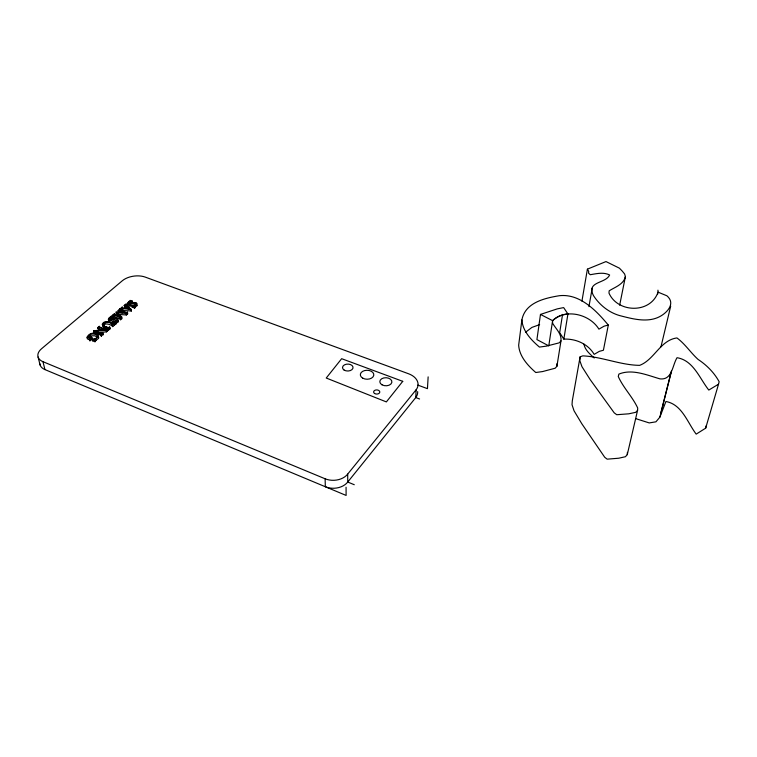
<?xml version="1.0" encoding="UTF-8"?>
<svg xmlns="http://www.w3.org/2000/svg" width="757" height="757" viewBox="0 0 757 757"><rect width="100%" height="100%" fill="white"/><g stroke="black" fill="none" stroke-linecap="round" stroke-linejoin="round"><path stroke-width="1.14" d="M608.306 325.065L604.162 326.144L598.91 329.144C589.883 314.287 565.858 308.118 552.591 320.665L552.582 323.201C555.799 328.831 561.789 333.752 560.984 340.905L556.915 366.265L555.193 368.214L542.58 371.564L535.776 372.51C527.799 365.546 519.264 356.273 518.668 345.154L521.895 319.918C525.131 302.582 544.52 298.173 559.328 295.713C579.909 293.413 596.336 310.692 608.306 325.065L603.405 350.254L599.336 351.343L594.169 354.371C588.047 343.867 575.736 338.568 563.842 339.117L559.678 332.673L562.565 314.429M521.895 319.918C522.576 331.064 531.367 340.215 539.448 347.075L546.374 346.138L559.234 342.836L560.984 340.905M556.915 366.265L556.972 363.682M619.671 305.185L625.405 276.57L624.601 273.949L622.197 271.044L619.425 268.177L605.997 261.572L587.404 269.151L588.7 271.366L588.549 273.126L590.252 274.725C596.563 273.637 603.632 271.914 609.622 274.999C605.572 283.866 586.06 281.112 593.441 295.552C599.44 304.92 608.76 312.414 619.51 315.546C632.871 318.962 648.683 323.476 661.315 315.707C668.317 311.401 675.301 302.876 666.908 295.798L658.041 292.145L657.947 290.168M637.593 410.256L637.697 408.004C632.502 396.753 623.342 387.887 618.27 376.503L618.876 374.1C632.161 368.612 646.961 375.122 660.009 378.878C672.358 380.251 672.254 365.394 677.051 357.701C693.45 360.417 699.582 378.443 708.798 390.063L718.535 384.187L719.15 381.698C714.192 372.643 706.688 365.101 698.134 359.461C690.687 352.762 685.18 344 676.947 337.934C660.284 340.13 654.379 359.774 639.646 365.357C620.447 365.12 602.127 356.802 582.824 355.856L580.099 356.85L572.301 400.813L572.027 404.73L574.033 410.786L581.821 423.759L604.711 457.256L607.152 459.158L618.743 458.222L625.452 456.708L627.279 454.616L637.593 410.256L635.719 412.328L628.774 413.814L616.756 414.722L614.201 412.83L590.157 379.569L581.972 366.71L579.843 360.711L580.099 356.85M416.151 389.741L415.763 397.557L347.747 482.029A16.276 11.923 -2 0 1 325.33 486.742L325.122 478.793L42.979 361.695A15.462 9.245 -11.4 0 1 41.711 348.608L122.483 280.62A16.436 9.463 -7.3 0 1 145.268 277.109L408.581 373.769A17.581 11.781 2.1 0 1 416.151 389.741L347.69 474.09A16.389 11.913 -2 0 1 325.122 478.793M627.279 454.616L627.402 452.355M417.845 385.105L427.45 388.663L428.14 376.872M567.92 313.985L563.653 307.588L557.218 308.894L540.479 314.42L536.921 339.59L548.778 345.873L552.591 320.665C556.622 316.672 562.271 314.24 567.92 313.985L563.842 339.117M581.925 301.163L587.404 269.151M588.937 306.651L592.201 288.228M127.469 304.617L128.359 306.112L131.065 306.065M636.041 418.735L649.232 422.926L655.931 421.819L659.867 417.164L665.923 401.494C682.01 404.418 687.432 422.52 696.185 434.13L705.656 428.178L718.535 384.187M108.601 320.457L108.62 321.365C111.326 324.072 114.771 319.445 117.685 321.034M102.592 325.482L102.488 325.964C103.103 328.67 108.336 328.216 108.383 330.251L110.087 328.803L109.784 327.194L108.677 327.563C96.044 325.15 108.8 318.621 111.989 324.867L112.661 326.617L114.704 324.885L114.411 323.277L113.304 323.655C110.077 321.886 104.088 319.7 102.176 324.356C103.056 327.563 109.32 326.078 108.005 330.109M657.521 294.445L658.041 292.145C650.585 313.89 617.721 313.095 608.978 293.101L609.158 290.83C615.186 287.035 623.73 284.367 625.405 276.57M660.965 346.82L670.693 306.159M705.656 428.178L706.281 425.661M660.606 413.88L671.402 371.062M659.867 417.164L670.967 373.192M126.239 306.14L125.823 304.059L124.176 305.44L124.943 307.228L125.586 306.632L125.312 305.033L124.659 305.629L124.943 307.228M89.884 340.262L89.998 340.764L92.136 338.956L91.304 337.139L90.689 337.717L88.2 336.723L89.638 334.849A3.492 2.091 -9.8 0 1 91.039 334.225C93.234 333.695 97.028 334.007 97.426 336.742L95.751 338.549L92.07 339.079L94.682 340.12L95.004 341.738L95.524 341.293L94.616 339.496L98.24 336.761A5.11 3.056 -9.8 0 0 98.296 335.493C95.656 330.781 86.289 333.619 87.216 338.805L89.771 339.959M103.34 325.576C105.384 322.359 109.784 324.611 112.339 325.756M88.891 337.508L89.979 336.468A3.492 2.091 -9.8 0 1 91.37 335.843L94.71 335.767L97.331 337.102M112.585 317.003L112.291 315.404L114.307 313.701L115.083 314.742L120.42 316.502L116.247 311.941L125.208 312.575L119.246 310.115L118.622 310.701L118.906 312.3L118.414 312.111L118.13 310.512L119.833 309.083L120.202 309.925L126.381 312.584L127.469 312.215L127.753 313.814L126.391 314.969L117.704 314.373L117.42 312.764L126.116 313.36L127.469 312.215M112.291 326.475L112.547 325.936M120.335 319.643L119.966 318.725L113.701 316.625L113.408 315.026L120.108 317.334L120.335 319.643L122.038 318.659L121.754 317.06L117.401 312.783M95.751 331.064L101.712 333.468L102.838 333.08L103.151 334.689L101.268 335.777M101.069 335.994L100.88 333.705L93.66 330.781L104.74 329.598L98.789 327.261L98.164 327.838L98.486 329.456L99.11 328.869L98.789 327.261M120.486 310.824L120.117 308.837L122.151 307.134L122.53 307.919L124.498 308.184L126.731 306.225L125.312 305.033M126.192 304.2L126.078 304.844L131.15 309.358L131.425 310.957L120.401 310.436M89.619 340.612L89.43 338.351L86.885 337.187M88.664 336.96L89.288 336.335M120.893 310.625L120.609 309.026L121.167 308.506L131.15 309.358M91.02 339.335L91.635 338.757M118.906 312.3L119.53 311.723L119.246 310.115M126.665 314.183L127.271 313.625M113.701 316.625L113.077 317.192L112.784 315.593L113.408 315.026M525.509 332.295L531.906 327.412L539.627 324.63M94.682 340.12L95.202 339.675M101.438 336.146L101.126 334.528L102.838 333.08M95.761 331.055L106.169 330.251L107.267 329.323L106.198 329.664L100.019 327.232L99.366 326.22L97.672 327.649L98.486 329.456M108.383 330.251L108.071 328.642L109.784 327.194M112.661 326.617L112.367 325.008L114.411 323.277M115.83 324.043L116.001 322.037L115.83 324.043L113.351 323.078L113.058 321.47L116.304 321.148L117.505 320.202L117.392 319.426C114.468 317.836 111.033 322.463 108.317 319.757L108.63 318.328L111.307 316.104L113.749 316.984L113.692 318.886L111.667 318.763L109.916 319.605M120.704 319.795L120.42 318.186L121.754 317.06M134.632 308.08L134.812 306.102L134.632 308.08L132.191 307.143L131.917 305.554L135.096 305.241L136.251 304.333L136.128 303.576C133.289 301.977 129.258 306.926 127.11 303.481L130.1 300.378L132.503 301.22L132.437 303.103L130.45 302.98L128.747 303.794M97.237 332.578L106.482 331.869L107.579 330.932L107.267 329.323M95.004 341.738L92.401 340.697L93.3 340.546M113.351 323.078L115.641 322.993M132.191 307.143L134.916 306.982M89.998 340.764L89.657 339.145L91.805 337.338L91.304 337.139M101.201 335.323L93.982 332.399L94.436 332.02M119.625 317.051L116.54 313.549M116.294 323.646L115.48 321.886L118.168 320.22L117.893 318.659L115.461 318.318L110.74 319.776L109.093 319.142L110.427 317.467L113.749 316.984M134.812 306.102L134.301 305.951L137.131 303.869L136.203 302.639L134.207 302.516L129.608 303.917L127.98 303.302L129.258 301.693L132.503 301.22M117.685 314.382L118.669 315.319M127.081 306.519L125.037 308.231L129.579 308.686L127.081 306.519L127.356 308.118L128.964 309.499M89.78 335.966L90.301 335.635M109.945 319.047L111.667 318.252M104.438 323.75L104.92 323.504M129.286 302.942L130.431 302.497L129.911 302.355M96.082 340.167L95.013 340.527M132.645 305.497L135.001 304.797L136.591 305.516M115.774 323.494L118.452 321.829L118.518 320.542M129.882 305.506L130.422 305.44M135.077 307.702L134.566 307.55L137.395 305.459L136.468 304.238M115.48 321.886L116.001 322.037M95.524 341.293L94.937 341.114L98.561 338.379A5.1 3.056 -9.8 0 0 98.618 337.111L98.192 336.363M419.577 398.986L415.763 397.557A17.477 11.809 2.1 0 0 417.656 391.606M131.917 305.554L134.368 306.481M124.176 305.44L124.659 305.629M120.117 308.837L120.609 309.026M118.13 310.512L118.622 310.701M112.291 315.404L112.784 315.593M103.113 330.449L99.11 328.869M113.058 321.47L115.537 322.435M114.704 324.885L113.919 323.088M110.087 328.803L109.292 326.996M107.078 330.743L107.579 330.932M97.672 327.649L98.164 327.838M103.151 334.689L102.337 332.881M96.073 332.683L101.239 334.736M107.153 328.415L104.447 327.279M122.265 312.859L119.53 311.723M354.276 484.726L347.747 482.029L347.69 474.09M39.818 363.738A15.367 9.264 -11.6 0 0 44.928 369.586L346.119 495.428L346.063 487.224M108.204 328.841L108.989 329.181M540.479 314.42L552.591 320.665M125.586 306.632L126.126 307.105M594.236 358.004C590.082 354.181 584.962 350.037 583.959 344.161M38.096 357.049L40.064 364.931M42.979 361.695L44.928 369.586M92.411 338.786L92.742 340.404M91.805 337.338L92.401 340.697M93.66 330.781L93.982 332.399M106.169 330.251L106.482 331.869M113.399 317.278L113.692 318.886M113.389 321.195L113.682 322.804M114.676 313.843L114.969 315.451M115.982 312.168L116.275 313.777M119.833 309.083L120.249 311.108M121.167 308.506L121.451 310.105M122.52 307.276L122.804 308.875M122.625 308.78L122.908 310.379M122.151 307.134L122.435 308.733M126.116 313.36L126.391 314.969M126.731 306.225L127.006 307.825M130.942 309.537L131.216 311.136M132.163 301.504L132.437 303.103M402.752 381.329L386.363 401.91L326.239 378.027L341.653 358.695L402.752 381.329M382.03 384.821A6.037 4.031 1.4 0 0 391.814 382.493A6.037 4.031 1.4 0 0 383.742 377.942A6.037 4.031 1.4 0 0 382.03 384.821M362.84 378.216A6.737 4.476 0.5 0 0 373.731 375.472A6.737 4.476 0.5 0 0 364.637 370.57A6.737 4.476 0.5 0 0 362.84 378.216M344.066 370.031A5.271 3.473 -0.4 0 0 352.876 368.404A5.271 3.473 -0.4 0 0 346.365 364.212A5.271 3.473 -0.4 0 0 344.066 370.031M374.583 393.489A3.085 2.082 0.9 0 0 379.702 392.505A3.085 2.082 0.9 0 0 375.822 389.987A3.085 2.082 0.9 0 0 374.583 393.489"/></g></svg>
